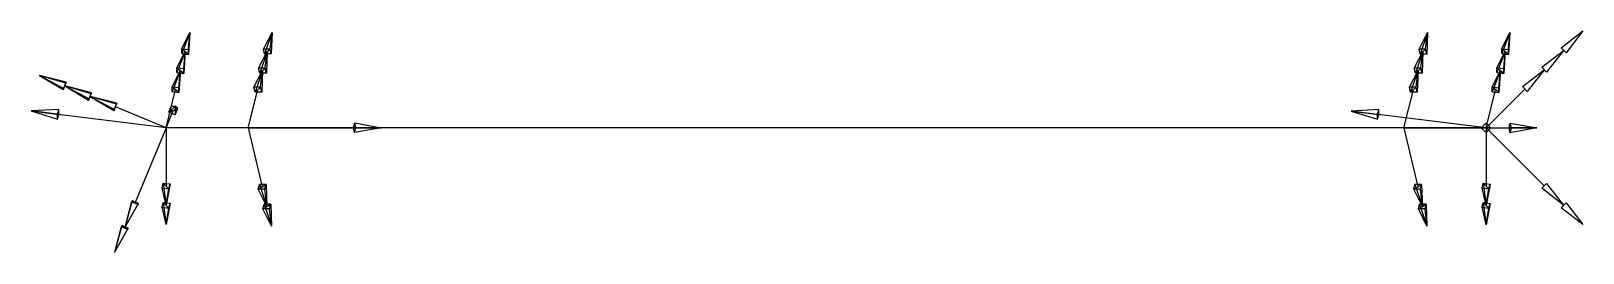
# Model space of a CAD drawing. Header units: millimetres. Extents: x -5935 to 13, y -93 to 105.
# Drawn here: x -4248 to -4134.8, y -5.1 to 11.1 of the extents above.
import ezdxf

# ---------------------------------------------------------------- set-up
doc = ezdxf.new("R2010")
doc.units = ezdxf.units.MM
for name, color, linetype in [('AutoDetect_27_21', 1, 'Continuous'), ('AutoDetect_28_20', 1, 'Continuous'), ('Plate_ID_9516', 1, 'Continuous')]:
    doc.layers.add(name, color=color, linetype=linetype)

# ---------------------------------------------------------------- blocks, each defined once
blk = doc.blocks.new('Kontrollpunkt')
at = {"color": 0}
for q in [(0, 6), (8, 0), (0, 0, 4)]:
    blk.add_line((0, 0), q, dxfattribs=at)
for points in [[(0.25, 8, -0.25), (-0.25, 8, -0.25), (-0.25, 8, 0.25), (0, 10, 0), (-0.25, 8, -0.25), (0.25, 8, 0.25), (0, 10, 0), (0.25, 8, -0.25), (0.25, 8, 0.25), (-0.25, 8, 0.25)], [(0.25, 6, -0.25), (-0.25, 6, -0.25), (-0.25, 6, 0.25), (0, 8, 0), (-0.25, 6, -0.25), (0.25, 6, 0.25), (0, 8, 0), (0.25, 6, -0.25), (0.25, 6, 0.25), (-0.25, 6, 0.25)], [(0.25, 0.25, 4), (-0.25, 0.25, 4), (-0.25, -0.25, 4), (0, 0, 6), (-0.25, 0.25, 4), (0.25, -0.25, 4), (0, 0, 6), (0.25, 0.25, 4), (0.25, -0.25, 4), (-0.25, -0.25, 4)], [(0.25, 0.25, 6), (-0.25, 0.25, 6), (-0.25, -0.25, 6), (0, 0, 8), (-0.25, 0.25, 6), (0.25, -0.25, 6), (0, 0, 8), (0.25, 0.25, 6), (0.25, -0.25, 6), (-0.25, -0.25, 6)], [(0.25, 0.25, 8), (-0.25, 0.25, 8), (-0.25, -0.25, 8), (0, 0, 10), (-0.25, 0.25, 8), (0.25, -0.25, 8), (0, 0, 10), (0.25, 0.25, 8), (0.25, -0.25, 8), (-0.25, -0.25, 8)], [(8, 0.25, -0.25), (8, 0.25, 0.25), (8, -0.25, 0.25), (10, 0, 0), (8, 0.25, 0.25), (8, -0.25, -0.25), (10, 0, 0), (8, 0.25, -0.25), (8, -0.25, -0.25), (8, -0.25, 0.25)]]:
    blk.add_polyline3d(points, dxfattribs=at)

msp = doc.modelspace()

# ---------------------------------------------------------------- linework, layer by layer
at = {"layer": 'AutoDetect_27_21', "color": 1}
msp.add_line((-4141.85, 4, -161.5), (-4238.15, 4, -161.5), dxfattribs=at)
at = {"layer": 'AutoDetect_28_20', "color": 1}
msp.add_line((-4141.85, 4, -171.5), (-4238.15, 4, -171.5), dxfattribs=at)

# ---------------------------------------------------------------- block references
at = {"layer": 'AutoDetect_27_21', "color": 2, "extrusion": (0.173648, 0.696364, 0.696364), "rotation": 9.851076116583863}
for p in [(4113.19, 595.47, -845.62), (4019.75, 579.25, -828.9)]:
    msp.add_blockref('Kontrollpunkt', p, dxfattribs=at)
at = {"layer": 'AutoDetect_28_20', "color": 1, "extrusion": (0.173648, 0.696364, -0.696364), "rotation": 160.2978477668322}
for p in [(4107.37, -833.45, -612.69), (4025.57, -819.25, -598.05)]:
    msp.add_blockref('Kontrollpunkt', p, dxfattribs=at)
at = {"layer": 'Plate_ID_9516', "color": 2, "extrusion": (0.707107, 0.707107, 0), "rotation": 90}
for p in [(2931.56, -161.5, -2925.9), (2931.56, -171.5, -2925.9)]:
    msp.add_blockref('Kontrollpunkt', p, dxfattribs=at)
at = {"layer": 'Plate_ID_9516', "color": 2, "extrusion": (-0.92388, 0.382683, 1.38778e-17), "rotation": 260.1048190515758}
for p in [(1618.17, -161.5, 3917.07), (1618.17, -171.5, 3917.07)]:
    msp.add_blockref('Kontrollpunkt', p, dxfattribs=at)

doc.saveas('drawing.dxf')
